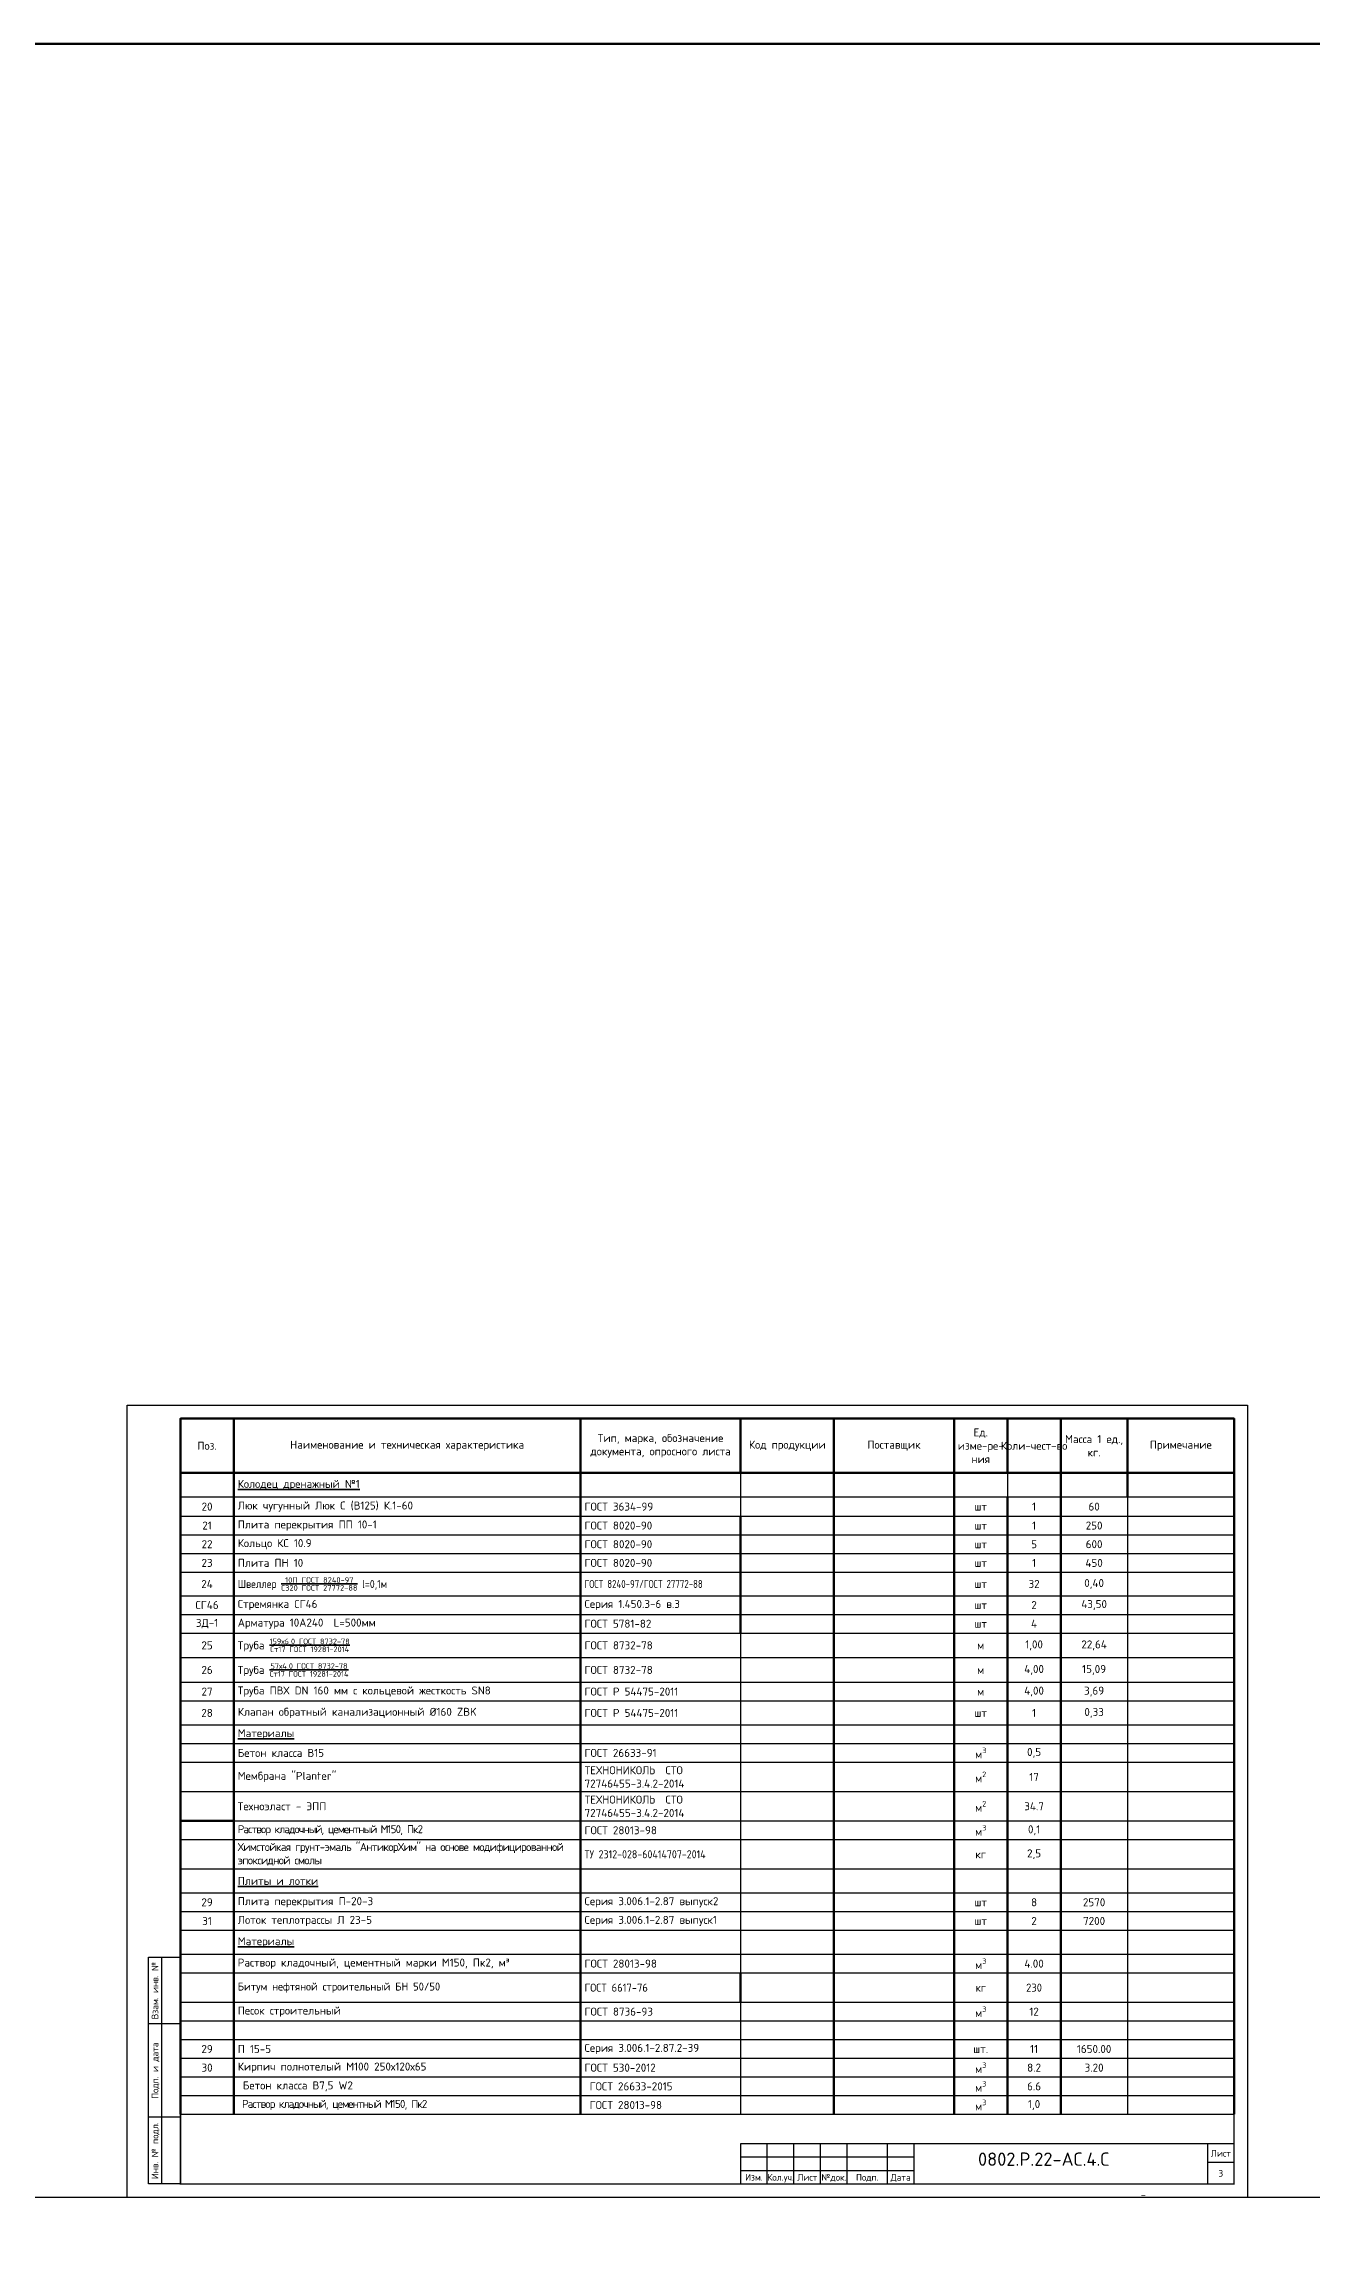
# Model space of a CAD drawing. Header units: millimetres. Extents: x 1601 to 15402, y -324 to 12625.
# Drawn here: x 13518 to 13993, y 304 to 1126 of the extents above; entities that cross this region are included whole.
import ezdxf
from ezdxf.enums import TextEntityAlignment as Align

# ---------------------------------------------------------------- set-up
doc = ezdxf.new("R2010")
doc.units = ezdxf.units.MM
doc.layers.add('таблица', color=250, linetype='Continuous', lineweight=35)
doc.styles.add('-ISOCPEUR-', font='isocpeur.TTF')
doc.styles.get("Standard").update_dxf_attribs({"font": 'GOST Common.ttf'})

# ---------------------------------------------------------------- blocks, each defined once
blk = doc.blocks.new('*T884')
at = {"layer": 'таблица', "color": 7, "lineweight": 50, "transparency": 16777216}
for p, q in [((0, 0), (395, 0)), ((0, 0), (0, -20.43)), ((20, 0), (20, -20.43)), ((150, 0), (150, -20.43)), ((210, 0), (210, -20.43)), ((245, 0), (245, -20.43)), ((290, 0), (290, -20.43)), ((310, 0), (310, -20.43)), ((330, 0), (330, -20.43)), ((355, 0), (355, -20.43)), ((395, 0), (395, -20.43))]:
    blk.add_line(p, q, dxfattribs=at)
at = {"layer": 'таблица', "color": 0, "lineweight": 50, "transparency": 16777216}
for p, q in [((0, -20.43), (150, -20.43)), ((0, -20.43), (0, -260.88)), ((20, -20.43), (20, -260.88)), ((210, -20.43), (395, -20.43)), ((245, -20.43), (245, -260.88)), ((290, -20.43), (290, -29.43)), ((330, -20.43), (330, -29.43)), ((355, -20.43), (355, -29.43)), ((395, -20.43), (395, -260.88)), ((210, -36.63), (210, -80.43)), ((0, -150.88), (20, -150.88)), ((210, -207.88), (210, -218.88))]:
    blk.add_line(p, q, dxfattribs=at)
at = {"layer": 'таблица', "color": 0, "linetype": 'ByBlock', "lineweight": 50, "transparency": 16777216}
for p, q in [((150, -20.43), (210, -20.43)), ((150, -20.43), (150, -260.88)), ((290, -29.43), (290, -260.88)), ((310, -29.43), (310, -260.88)), ((330, -29.43), (330, -260.88))]:
    blk.add_line(p, q, dxfattribs=at)
at = {"layer": 'таблица', "color": 0, "linetype": 'ByBlock', "lineweight": -2, "transparency": 16777216}
for p, q in [((210, -20.43), (210, -36.63)), ((310, -20.43), (310, -29.43)), ((355, -29.43), (355, -260.88)), ((210, -80.43), (210, -207.88)), ((20, -200.88), (210, -200.88)), ((245, -200.88), (355, -200.88)), ((20, -207.88), (210, -207.88)), ((245, -207.88), (355, -207.88)), ((20, -218.88), (210, -218.88)), ((210, -218.88), (210, -260.88)), ((245, -218.88), (355, -218.88)), ((20, -225.88), (210, -225.88)), ((245, -225.88), (355, -225.88)), ((20, -232.88), (210, -232.88)), ((245, -232.88), (355, -232.88)), ((20, -239.88), (210, -239.88)), ((245, -239.88), (355, -239.88)), ((20, -246.88), (210, -246.88)), ((20, -253.88), (210, -253.88)), ((245, -246.88), (355, -246.88)), ((245, -253.88), (355, -253.88)), ((20, -260.88), (210, -260.88)), ((245, -260.88), (355, -260.88))]:
    blk.add_line(p, q, dxfattribs=at)
at = {"layer": 'таблица', "color": 0, "lineweight": 25, "transparency": 16777216}
for p, q in [((0, -29.43), (20, -29.43)), ((210, -29.43), (290, -29.43)), ((310, -29.43), (395, -29.43)), ((0, -36.63), (20, -36.63)), ((210, -36.63), (245, -36.63)), ((355, -36.63), (395, -36.63)), ((0, -43.63), (20, -43.63)), ((210, -43.63), (245, -43.63)), ((355, -43.63), (395, -43.63)), ((0, -50.63), (20, -50.63)), ((210, -50.63), (245, -50.63)), ((355, -50.63), (395, -50.63)), ((0, -57.63), (20, -57.63)), ((210, -57.63), (245, -57.63)), ((355, -57.63), (395, -57.63)), ((0, -66.43), (20, -66.43)), ((0, -73.43), (20, -73.43)), ((210, -66.43), (245, -66.43)), ((210, -73.43), (245, -73.43)), ((355, -66.43), (395, -66.43)), ((355, -73.43), (395, -73.43)), ((0, -80.43), (20, -80.43)), ((210, -80.43), (245, -80.43)), ((355, -80.43), (395, -80.43)), ((0, -89.65), (20, -89.65)), ((210, -89.65), (245, -89.65)), ((355, -89.65), (395, -89.65)), ((0, -98.88), (20, -98.88)), ((0, -105.88), (20, -105.88)), ((210, -98.88), (245, -98.88)), ((210, -105.88), (245, -105.88)), ((355, -98.88), (395, -98.88)), ((355, -105.88), (395, -105.88)), ((0, -114.88), (20, -114.88)), ((210, -114.88), (245, -114.88)), ((355, -114.88), (395, -114.88)), ((0, -121.88), (20, -121.88)), ((210, -121.88), (245, -121.88)), ((355, -121.88), (395, -121.88)), ((0, -128.88), (20, -128.88)), ((210, -128.88), (245, -128.88)), ((355, -128.88), (395, -128.88)), ((0, -139.88), (20, -139.88)), ((210, -139.88), (245, -139.88)), ((355, -139.88), (395, -139.88)), ((210, -150.88), (245, -150.88)), ((355, -150.88), (395, -150.88)), ((0, -157.88), (20, -157.88)), ((210, -157.88), (245, -157.88)), ((355, -157.88), (395, -157.88)), ((0, -168.88), (20, -168.88)), ((210, -168.88), (245, -168.88)), ((355, -168.88), (395, -168.88)), ((0, -177.88), (20, -177.88)), ((210, -177.88), (245, -177.88)), ((355, -177.88), (395, -177.88)), ((0, -184.88), (20, -184.88)), ((210, -184.88), (245, -184.88)), ((355, -184.88), (395, -184.88)), ((0, -191.88), (20, -191.88)), ((210, -191.88), (245, -191.88)), ((355, -191.88), (395, -191.88)), ((0, -200.88), (20, -200.88)), ((210, -200.88), (245, -200.88)), ((355, -200.88), (395, -200.88)), ((0, -207.88), (20, -207.88)), ((210, -207.88), (245, -207.88)), ((355, -207.88), (395, -207.88)), ((0, -218.88), (20, -218.88)), ((210, -218.88), (245, -218.88)), ((355, -218.88), (395, -218.88)), ((0, -225.88), (20, -225.88)), ((210, -225.88), (245, -225.88)), ((355, -225.88), (395, -225.88)), ((0, -232.88), (20, -232.88)), ((210, -232.88), (245, -232.88)), ((355, -232.88), (395, -232.88)), ((0, -239.88), (20, -239.88)), ((210, -239.88), (245, -239.88)), ((355, -239.88), (395, -239.88)), ((0, -246.88), (20, -246.88)), ((0, -253.88), (20, -253.88)), ((210, -246.88), (245, -246.88)), ((210, -253.88), (245, -253.88)), ((355, -246.88), (395, -246.88)), ((355, -253.88), (395, -253.88)), ((0, -260.88), (20, -260.88)), ((210, -260.88), (245, -260.88)), ((355, -260.88), (395, -260.88))]:
    blk.add_line(p, q, dxfattribs=at)
at = {"layer": 'таблица', "color": 0, "linetype": 'ByBlock', "lineweight": 25, "transparency": 16777216}
for p, q in [((20, -29.43), (210, -29.43)), ((290, -29.43), (310, -29.43)), ((20, -36.63), (210, -36.63)), ((245, -36.63), (355, -36.63)), ((20, -43.63), (210, -43.63)), ((245, -43.63), (355, -43.63)), ((20, -50.63), (210, -50.63)), ((245, -50.63), (355, -50.63)), ((20, -57.63), (210, -57.63)), ((245, -57.63), (355, -57.63)), ((20, -66.43), (210, -66.43)), ((20, -73.43), (210, -73.43)), ((245, -66.43), (355, -66.43)), ((245, -73.43), (355, -73.43)), ((20, -80.43), (210, -80.43)), ((245, -80.43), (355, -80.43)), ((20, -89.65), (210, -89.65)), ((245, -89.65), (355, -89.65)), ((20, -98.88), (210, -98.88)), ((20, -105.88), (210, -105.88)), ((245, -98.88), (355, -98.88)), ((245, -105.88), (355, -105.88)), ((20, -114.88), (210, -114.88)), ((245, -114.88), (355, -114.88)), ((20, -121.88), (210, -121.88)), ((245, -121.88), (355, -121.88)), ((20, -128.88), (210, -128.88)), ((245, -128.88), (355, -128.88)), ((20, -139.88), (210, -139.88)), ((245, -139.88), (355, -139.88)), ((20, -150.88), (210, -150.88)), ((245, -150.88), (355, -150.88)), ((20, -157.88), (210, -157.88)), ((245, -157.88), (355, -157.88)), ((20, -168.88), (210, -168.88)), ((245, -168.88), (355, -168.88)), ((20, -177.88), (210, -177.88)), ((245, -177.88), (355, -177.88)), ((20, -184.88), (210, -184.88)), ((245, -184.88), (355, -184.88)), ((20, -191.88), (210, -191.88)), ((245, -191.88), (355, -191.88))]:
    blk.add_line(p, q, dxfattribs=at)
at = {"layer": 'таблица', "color": 7, "transparency": 16777216, "char_height": 3, "attachment_point": 5, "style": '-ISOCPEUR-'}
for s, insert, width in [('Тип, марка, обозначение документа, опросного листа', (180, -10.22), 57), ('Ед. изме-ре- ния', (300, -10.22), 17), ('Масса 1 ед., кг.', (342.5, -10.22), 22), ('Поз.', (10, -10.22), 17), ('Наименование и техническая характеристика', (85, -10.22), 127), ('Код продукции', (227.5, -10.22), 32), ('Поставщик', (267.5, -10.22), 42), ('Коли-чест-во', (320, -10.22), 17), ('Примечание', (375, -10.22), 37), ('29', (10, -236.38), 17), ('30', (10, -243.38), 17)]:
    blk.add_mtext(s, dxfattribs=dict(at, insert=insert, width=width))
at = {"layer": 'таблица', "color": 0, "transparency": 16777216, "char_height": 3, "style": '-ISOCPEUR-'}
for s, insert, width, attachment_point in [('{\\LКолодец дренажный №1}', (21.5, -24.93), 127, 4), ('20', (10, -33.03), 18, 5), ('Люк чугунный {\\C7;Люк С (В125) К.1-60}', (21.5, -33.03), 127, 4), ('ГОСТ 3634-99', (151.5, -33.03), 57, 4), ('шт', (300, -33.03), 17, 5), ('1', (320, -33.03), 17, 5), ('60', (342.5, -33.03), 22, 5), ('21', (10, -40.13), 18, 5), ('Плита перекрытия ПП 10-1', (21.5, -40.13), 127, 4), ('ГОСТ 8020-90', (151.5, -40.13), 57, 4), ('шт', (300, -40.13), 17, 5), ('1', (320, -40.13), 17, 5), ('250', (342.5, -40.13), 22, 5), ('22', (10, -47.13), 18, 5), ('Кольцо КС 10.9', (21.5, -47.13), 127, 4), ('ГОСТ 8020-90', (151.5, -47.13), 57, 4), ('шт', (300, -47.13), 17, 5), ('5', (320, -47.13), 17, 5), ('600', (342.5, -47.13), 22, 5), ('23', (10, -54.13), 18, 5), ('Плита ПН 10', (21.5, -54.13), 127, 4), ('ГОСТ 8020-90', (151.5, -54.13), 57, 4), ('шт', (300, -54.13), 17, 5), ('1', (320, -54.13), 17, 5), ('450', (342.5, -54.13), 22, 5), ('24', (10, -62.03), 18, 5), ('\\A1;{\\W0.9;Швеллер \\H0.7x;\\S10П ГОСТ 8240-97/С320 ГОСТ 27772-88;\\H1.42857x; l=0,1м}', (21.5, -62.03), 127, 4), ('{\\W0.8;ГОСТ 8240-97/ГОСТ 27772-88}', (151.5, -62.03), 57, 4), ('шт', (300, -62.03), 17, 5), ('32', (320, -62.03), 17, 5), ('0,40', (342.5, -62.03), 22, 5), ('СГ46', (10, -69.93), 18, 5), ('Стремянка СГ46', (21.5, -69.93), 127, 4), ('Серия 1.450.3-6 в.3', (151.5, -69.93), 57, 4), ('шт', (300, -69.93), 17, 5), ('2', (320, -69.93), 17, 5), ('43,50', (342.5, -69.93), 22, 5), ('ЗД-1', (10, -76.93), 18, 5), ('Арматура 10А240  L=500мм', (21.5, -76.93), 127, 4), ('ГОСТ 5781-82', (151.5, -76.93), 57, 4), ('шт', (300, -76.93), 17, 5), ('4', (320, -76.93), 17, 5), ('25', (10, -85.04), 18, 5), ('\\A1;Труба {\\H0.7x;\\S159х6,0 ГОСТ 8732-78/Ст17 ГОСТ 19281-2014;} ', (21.5, -85.04), 127, 4), ('ГОСТ 8732-78', (151.5, -85.04), 57, 4), ('м', (300, -85.04), 17, 5), ('1,00', (320, -85.04), 17, 5), ('22,64', (342.5, -85.04), 22, 5), ('26', (10, -94.27), 18, 5), ('\\A1;Труба {\\H0.7x;\\S57х4,0 ГОСТ 8732-78/Ст17 ГОСТ 19281-2014;} ', (21.5, -94.27), 127, 4), ('ГОСТ 8732-78', (151.5, -94.27), 57, 4), ('м', (300, -94.27), 17, 5), ('4,00', (320, -94.27), 17, 5), ('15,09', (342.5, -94.27), 22, 5), ('27', (10, -102.38), 18, 5), ('Труба ПВХ DN 160 мм с кольцевой жесткость SN8', (21.5, -102.38), 127, 4), ('ГОСТ Р 54475-2011', (151.5, -102.38), 57, 4), ('м', (300, -102.38), 17, 5), ('4,00', (320, -102.38), 17, 5), ('3,69', (342.5, -102.38), 22, 5), ('28', (10, -110.38), 18, 5), ('Клапан обратный канализационный %%C160 ZBK', (21.5, -110.38), 127, 4), ('ГОСТ Р 54475-2011', (151.5, -110.38), 57, 4), ('шт', (300, -110.38), 17, 5), ('1', (320, -110.38), 17, 5), ('0,33', (342.5, -110.38), 22, 5), ('{\\LМатериалы}', (21.5, -118.38), 127, 4), ('Бетон класса В15', (21.5, -125.38), 127, 4), ('ТЕХНОНИКОЛЬ  СТО 72746455-3.4.2-2014 ', (151.5, -134.38), 57, 4), ('ГОСТ 26633-91', (151.5, -125.38), 57, 4), ('\\A1;м{\\H0.7x;\\S3^ ;}', (300, -125.38), 17, 5), ('0,5', (320, -125.38), 17, 5), ('Мембрана "Planter"', (21.5, -134.38), 127, 4), ('\\A1;м{\\H0.7x;\\S2^ ;}', (300, -134.38), 17, 5), ('17', (320, -134.38), 17, 5), ('Техноэласт - ЭПП', (21.5, -145.38), 127, 4), ('ТЕХНОНИКОЛЬ  СТО 72746455-3.4.2-2014 ', (151.5, -145.38), 57, 4), ('\\A1;м{\\H0.7x;\\S2^ ;}', (300, -145.38), 17, 5), ('34.7', (320, -145.38), 17, 5), ('{\\T0.85;Раствор кладочный, цементный М150, Пк2}', (21.5, -154.38), 127, 4), ('ГОСТ 28013-98', (151.5, -154.38), 57, 4), ('\\A1;м{\\H0.7x;\\S3^ ;}', (300, -154.38), 17, 5), ('0,1', (320, -154.38), 17, 5), ('{\\T0.9;Химстойкая грунт-эмаль "АнтикорХим" на основе модифицированной эпоксидной смолы}', (21.5, -163.38), 127, 4), ('{\\W0.9;ТУ 2312-028-60414707-2014}', (151.5, -163.38), 57, 4), ('кг', (300, -163.38), 17, 5), ('2,5', (320, -163.38), 17, 5), ('{\\LПлиты и лотки}', (21.5, -173.38), 127, 4), ('29', (10, -181.38), 18, 5), ('Плита перекрытия П-20-3', (21.5, -181.38), 127, 4), ('Серия 3.006.1-2.87 выпуск2', (151.5, -181.38), 57, 4), ('шт', (300, -181.38), 17, 5), ('8', (320, -181.38), 17, 5), ('2570', (342.5, -181.38), 22, 5), ('31', (10, -188.38), 18, 5), ('Лоток теплотрассы Л 23-5', (21.5, -188.38), 127, 4), ('Серия 3.006.1-2.87 выпуск1', (151.5, -188.38), 57, 4), ('шт', (300, -188.38), 17, 5), ('2', (320, -188.38), 17, 5), ('7200', (342.5, -188.38), 22, 5), ('{\\LМатериалы}', (21.5, -196.38), 127, 4), ('Раствор кладочный, цементный марки М150, Пк2, м³', (21.5, -204.38), 127, 4), ('ГОСТ 28013-98', (151.5, -204.38), 57, 4), ('\\A1;м{\\H0.7x;\\S3^ ;}', (300, -204.38), 17, 5), ('4.00', (320, -204.38), 17, 5), ('Песок строительный', (21.5, -222.38), 127, 4), ('ГОСТ 8736-93', (151.5, -222.38), 57, 4), ('\\A1;м{\\H0.7x;\\S3^ ;}', (300, -222.38), 17, 5), ('12', (320, -222.38), 17, 5), ('П 15-5', (21.5, -236.38), 127, 4), ('Серия 3.006.1-2.87.2-39', (151.5, -236.38), 57, 4), ('шт.', (300, -236.38), 17, 5), ('11', (320, -236.38), 17, 5), ('1650.00', (342.5, -236.38), 22, 5), ('Кирпич полнотелый М100 250х120х65', (21.5, -243.38), 127, 4), ('ГОСТ 530-2012', (151.5, -243.38), 57, 4), ('\\A1;м{\\H0.7x;\\S3^ ;}', (300, -243.38), 17, 5), ('8.2', (320, -243.38), 17, 5), ('3.20', (342.5, -243.38), 22, 5), (' Бетон класса В7,5 W2', (21.5, -250.38), 127, 4), (' ГОСТ 26633-2015', (151.5, -250.38), 57, 4), ('\\A1;м{\\H0.7x;\\S3^ ;}', (300, -250.38), 17, 5), ('6.6', (320, -250.38), 17, 5), ('{\\T0.85; Раствор кладочный, цементный М150, Пк2}', (21.5, -257.38), 127, 4), (' ГОСТ 28013-98', (151.5, -257.38), 57, 4), ('\\A1;м{\\H0.7x;\\S3^ ;}', (300, -257.38), 17, 5), ('1,0', (320, -257.38), 17, 5)]:
    blk.add_mtext(s, dxfattribs=dict(at, insert=insert, width=width, attachment_point=attachment_point))
at = {"layer": 'таблица', "color": 0, "transparency": 16777216, "char_height": 3}
for s, insert, width, attachment_point in [('\\A1;Битум нефтяной строительный БН {\\H1x;50/50 }', (21.5, -213.38), 127, 4), ('ГОСТ 6617-76', (151.5, -213.38), 57, 4), ('кг', (300, -213.38), 17, 5), ('230', (320, -213.38), 17, 5)]:
    blk.add_mtext(s, dxfattribs=dict(at, insert=insert, width=width, attachment_point=attachment_point))

msp = doc.modelspace()

# ---------------------------------------------------------------- linework, layer by layer
for p, q in [((13562.4569, 323.2356), (13562.4569, 408.2356)), ((13569.4569, 383.2356), (13557.4569, 383.2356)), ((13569.4569, 348.2356), (13557.4569, 348.2356)), ((13789.4569, 323.2356), (13789.4569, 338.2356)), ((13799.4569, 323.2356), (13799.4569, 338.2356)), ((13809.4569, 323.2356), (13809.4569, 338.2356)), ((13819.4569, 323.2356), (13819.4569, 338.2356)), ((13834.4569, 323.2356), (13834.4569, 338.2356)), ((13844.4569, 323.2356), (13844.4569, 338.2356)), ((13954.4569, 338.2356), (13954.4569, 323.2356)), ((13844.4569, 333.2356), (13779.4569, 333.2356)), ((13964.4569, 331.2356), (13954.4569, 331.2356)), ((13779.4569, 328.2356), (13844.4569, 328.2356)), ((15402.2532, 318.2356), (5591.2496, 318.2356))]:
    msp.add_line(p, q)
at = {"color": 3, "lineweight": 100}
msp.add_lwpolyline([(6608.3602, 1125.621), (14902.9193, 1125.621), (14902.9193, -323.7725), (6608.3602, -323.7725)], close=True, dxfattribs=at)
for points in [[(13549.4569, 615.2356), (13969.4569, 615.2356), (13969.4569, 318.2356), (13549.4569, 318.2356)], [(13569.4569, 323.2356), (13557.4569, 323.2356), (13557.4569, 408.2356), (13569.4569, 408.2356)], [(13779.4569, 323.2356), (13964.4569, 323.2356), (13964.4569, 338.2356), (13779.4569, 338.2356)]]:
    msp.add_lwpolyline(points, close=True)
at = {"const_width": 0.5}
msp.add_lwpolyline([(13569.4569, 610.2356), (13964.4569, 610.2356), (13964.4569, 323.2356), (13569.4569, 323.2356)], close=True, dxfattribs=at)

# ---------------------------------------------------------------- block references
msp.add_blockref('*T884', (13569.4569, 610.2356))

# ---------------------------------------------------------------- texts
at = {"style": '-ISOCPEUR-'}
for s, p in [('Взам. инв. №', (13559.9569, 395.7356)), ('Подп. и дата', (13559.9569, 365.7356)), ('Инв. № подл.', (13559.9569, 335.7356))]:
    msp.add_text(s, height=2.5, rotation=90, dxfattribs=at).set_placement(p, align=Align.MIDDLE_CENTER)
for s, p in [('Лист', (13959.4569, 334.7356)), ('Изм.', (13784.4569, 325.7356)), ('Кол.уч.', (13794.4569, 325.7356)), ('Лист', (13804.4569, 325.7356)), ('№док.', (13814.4569, 325.7356)), ('Подп.', (13826.9569, 325.7356)), ('Дата', (13839.4569, 325.7356))]:
    msp.add_text(s, height=2.5, dxfattribs=at).set_placement(p, align=Align.MIDDLE_CENTER)
at = {"insert": (13868.6545, 335.0437), "char_height": 5, "width": 38.557853, "attachment_point": 1}
msp.add_mtext('\\pi-10.22107,l10;{\\fISOCPEUR|b0|i0|c204|p34;\\C7;0802.Р.22-АС.4.С}', dxfattribs=at)
at = {"style": '-ISOCPEUR-'}
msp.add_attdef('3', text='*', height=2.5, dxfattribs=at).set_placement((13959.4569, 327.2356), align=Align.MIDDLE_CENTER)
at = {"style": '-ISOCPEUR-', "flags": 8}
msp.add_attdef('_', text='Формат', height=3, dxfattribs=at).set_placement((13930.4291, 320.4905), align=Align.MIDDLE_CENTER)

doc.saveas('drawing.dxf')
